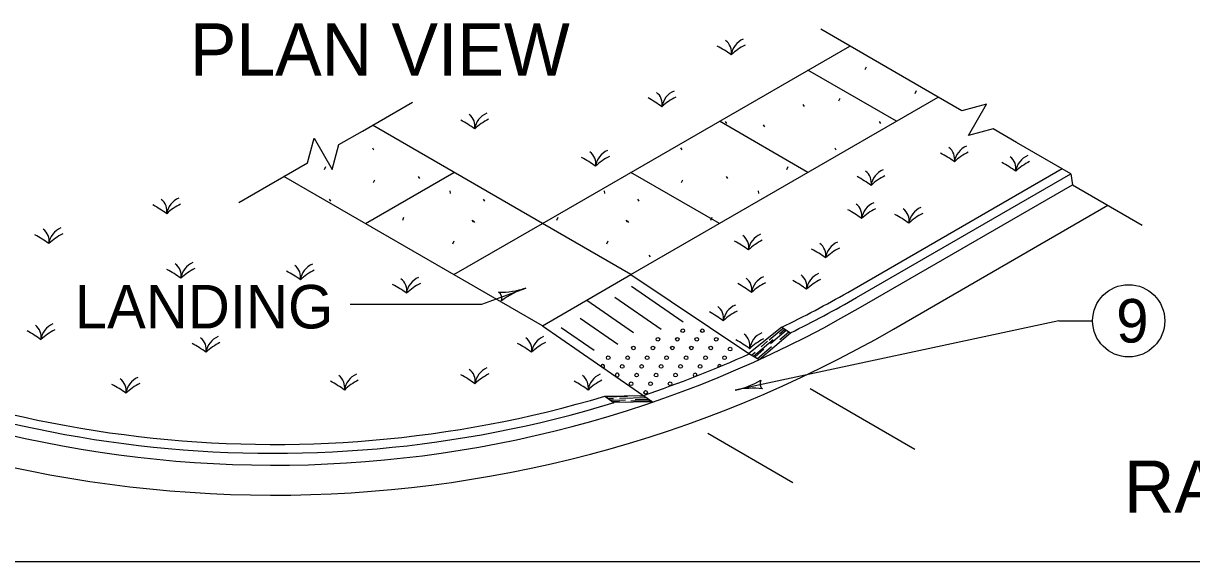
# Model space of a CAD drawing. Extents: x 998.7 to 1037.4, y 999.2 to 1023.2.
# Drawn here: x 1009.675 to 1014.512, y 1015.119 to 1017.347 of the extents above; entities that cross this region are included whole.
import ezdxf

# ---------------------------------------------------------------- set-up
doc = ezdxf.new("R2010")
doc.units = 0
for name, color, linetype in [('Level 1', 7, 'Continuous'), ('Level 15', 7, 'Continuous'), ('Level 2', 7, 'Continuous')]:
    doc.layers.add(name, color=color, linetype=linetype)

msp = doc.modelspace()

# ---------------------------------------------------------------- linework, layer by layer
at = {"layer": 'Level 1'}
for p, q in [((1013.4624, 1017.0416), (1012.9762, 1017.3223)), ((1011.824, 1016.5187), (1013.096, 1017.2531)), ((1013.2893, 1016.9417), (1012.9229, 1017.1532)), ((1013.1595, 1017.1553), (1013.1649, 1017.1673)), ((1012.1904, 1016.3072), (1013.4625, 1017.0417)), ((1013.0516, 1017.0259), (1013.0569, 1017.0379)), ((1013.3673, 1017.0566), (1013.3727, 1017.0686)), ((1011.0784, 1016.9011), (1011.2854, 1017.0207)), ((1012.9025, 1017.0104), (1012.9078, 1017.0024)), ((1012.923, 1016.7302), (1012.5566, 1016.9417)), ((1012.5801, 1016.9407), (1012.5854, 1016.9327)), ((1013.2181, 1016.9407), (1013.2234, 1016.9327)), ((1011.824, 1016.5187), (1011.1199, 1016.9251)), ((1012.7375, 1016.9263), (1012.7428, 1016.9183)), ((1014.0119, 1016.7244), (1013.7872, 1016.8541)), ((1011.1198, 1016.8317), (1011.1251, 1016.8237)), ((1012.3959, 1016.8317), (1012.4012, 1016.8237)), ((1013.0339, 1016.8317), (1013.0392, 1016.8237)), ((1010.9217, 1016.7422), (1010.927, 1016.7542)), ((1012.8358, 1016.7422), (1012.8412, 1016.7542)), ((1010.5669, 1016.6059), (1010.7536, 1016.7136)), ((1011.8242, 1016.0957), (1010.7536, 1016.7136)), ((1011.0914, 1016.5187), (1011.4577, 1016.7302)), ((1011.1241, 1016.6876), (1011.1294, 1016.6996)), ((1011.309, 1016.7134), (1011.3143, 1016.7055)), ((1012.5567, 1016.5187), (1012.1903, 1016.7302)), ((1012.4002, 1016.6876), (1012.4056, 1016.6996)), ((1012.5851, 1016.7134), (1012.5904, 1016.7055)), ((1013.0879, 1016.2333), (1013.9753, 1016.7456)), ((1013.1245, 1016.2121), (1014.0119, 1016.7244)), ((1014.0119, 1016.7244), (1014.018, 1016.6786)), ((1011.4408, 1016.6542), (1011.4422, 1016.6422)), ((1012.0789, 1016.6542), (1012.0802, 1016.6422)), ((1012.717, 1016.6542), (1012.7183, 1016.6422)), ((1013.1306, 1016.1663), (1014.018, 1016.6787)), ((1014.018, 1016.6787), (1014.3073, 1016.5117)), ((1010.941, 1016.6188), (1010.9464, 1016.6108)), ((1011.5791, 1016.6188), (1011.5845, 1016.6108)), ((1012.2172, 1016.6188), (1012.2225, 1016.6108)), ((1013.2772, 1016.0818), (1014.1645, 1016.5941)), ((1011.2453, 1016.5331), (1011.2506, 1016.5451)), ((1011.4577, 1016.3072), (1011.824, 1016.5187)), ((1011.5317, 1016.5331), (1011.5371, 1016.5251)), ((1011.5371, 1016.5301), (1011.5424, 1016.5221)), ((1012.1904, 1016.3072), (1011.824, 1016.5187)), ((1011.8834, 1016.5331), (1011.8887, 1016.5451)), ((1012.1698, 1016.5331), (1012.1752, 1016.5251)), ((1012.1752, 1016.5301), (1012.1805, 1016.5221)), ((1012.5214, 1016.5331), (1012.5268, 1016.5451)), ((1011.4531, 1016.4343), (1011.4585, 1016.4463)), ((1012.0912, 1016.4343), (1012.0966, 1016.4463)), ((1012.2645, 1016.3881), (1012.2698, 1016.3802)), ((1011.8241, 1016.0957), (1012.1904, 1016.3072)), ((1012.1904, 1016.3072), (1012.6785, 1015.9804)), ((1012.193, 1016.2588), (1012.4064, 1016.1116)), ((1012.0071, 1016.2015), (1012.2009, 1016.0678)), ((1012.1239, 1016.2137), (1012.3158, 1016.0812)), ((1011.98, 1016.1273), (1012.1366, 1016.0193)), ((1011.8241, 1016.0957), (1012.28, 1015.7812)), ((1011.9015, 1016.0887), (1012.0385, 1015.9942)), ((1012.8148, 1016.0893), (1012.6785, 1015.9804)), ((1012.763, 1016.0373), (1012.8199, 1016.086)), ((1012.7686, 1016.0218), (1012.8334, 1016.0774)), ((1012.8058, 1016.0625), (1012.8276, 1016.0811)), ((1012.8071, 1016.0391), (1012.844, 1016.0707)), ((1012.8148, 1016.0893), (1012.8509, 1016.0662)), ((1013.9616, 1016.116), (1014.1016, 1016.116)), ((1012.6974, 1015.9696), (1012.7786, 1016.0392)), ((1012.7216, 1015.9554), (1012.8509, 1016.0662)), ((1012.729, 1016.0082), (1012.756, 1016.0314)), ((1012.6785, 1015.9804), (1012.7212, 1015.9558)), ((1012.6894, 1015.9741), (1012.7041, 1015.9867)), ((1012.7034, 1015.966), (1012.7408, 1015.9981)), ((1012.7145, 1015.9597), (1012.7722, 1016.0091)), ((1013.366, 1015.5834), (1012.9321, 1015.8339)), ((1012.0825, 1015.804), (1012.2419, 1015.8074)), ((1012.0825, 1015.804), (1012.1209, 1015.7771)), ((1012.1755, 1015.8025), (1012.0877, 1015.8004)), ((1012.1175, 1015.7934), (1012.0983, 1015.7929)), ((1012.1672, 1015.7881), (1012.1074, 1015.7866)), ((1012.1424, 1015.7817), (1012.1154, 1015.781)), ((1012.28, 1015.7812), (1012.1207, 1015.7773)), ((1012.2573, 1015.7968), (1012.1423, 1015.794)), ((1012.2746, 1015.7849), (1012.1899, 1015.7828)), ((1012.2666, 1015.7905), (1012.2073, 1015.789)), ((1012.2466, 1015.8043), (1012.2274, 1015.8038)), ((1012.8611, 1015.4455), (1012.5081, 1015.6493)), ((1007, 1015.1194), (1021.8941, 1015.1194))]:
    msp.add_line(p, q, dxfattribs=at)
for points in [[(1013.7872, 1016.8542), (1013.6898, 1016.9104), (1013.5873, 1016.883), (1013.6623, 1017.0129), (1013.5599, 1016.9854), (1013.4625, 1017.0417)], [(1010.7536, 1016.7136), (1010.851, 1016.7699), (1010.8785, 1016.8723), (1010.9535, 1016.7424), (1010.9809, 1016.8449), (1011.0784, 1016.9011)], [(1012.066, 1015.9288), (1012.0775, 1015.9208)], [(1012.5502, 1015.9244), (1012.5514, 1015.9249), (1012.5543, 1015.9261), (1012.5572, 1015.9273), (1012.5601, 1015.9285), (1012.563, 1015.9297), (1012.5642, 1015.9303)], [(1012.4526, 1015.8847), (1012.455, 1015.8856), (1012.458, 1015.8868), (1012.4609, 1015.8879), (1012.4631, 1015.8888)]]:
    msp.add_lwpolyline(points, dxfattribs=at)
for centre, radius in [((1014.251, 1016.116), 0.1494), ((1012.4051, 1016.0751), 0.00761), ((1012.4858, 1016.0751), 0.00761), ((1012.3017, 1016.0393), 0.00761), ((1012.3824, 1016.0393), 0.00761), ((1012.463, 1016.0393), 0.00761), ((1012.5435, 1016.0393), 0.00761), ((1012.2004, 1016.0035), 0.00761), ((1012.2811, 1016.0035), 0.00761), ((1012.3617, 1016.0035), 0.00761), ((1012.4403, 1016.0035), 0.00761), ((1012.5207, 1016.0035), 0.00761), ((1012.6007, 1015.9989), 0.00761), ((1012.0963, 1015.9631), 0.00761), ((1012.1541, 1015.9273), 0.00761), ((1012.1769, 1015.9631), 0.00761), ((1012.2347, 1015.9273), 0.00761), ((1012.2575, 1015.9631), 0.00761), ((1012.3153, 1015.9273), 0.00761), ((1012.3381, 1015.9631), 0.00761), ((1012.396, 1015.9273), 0.00761), ((1012.4188, 1015.9631), 0.00761), ((1012.4767, 1015.9273), 0.00761), ((1012.4995, 1015.9631), 0.00761), ((1012.578, 1015.9631), 0.00761), ((1012.214, 1015.8915), 0.00761), ((1012.2946, 1015.8915), 0.00761), ((1012.3753, 1015.8915), 0.00761), ((1012.1912, 1015.8556), 0.00761), ((1012.2512, 1015.8199), 0.00761), ((1012.2718, 1015.8556), 0.00761), ((1012.3525, 1015.8556), 0.00761)]:
    msp.add_circle(centre, radius, dxfattribs=at)
for centre, radius, start, end in [((1012.6879, 1017.2051), 0.0835, 113.1649, 172.0268), ((1012.3135, 1016.8199), 0.4924, 53.6749, 61.6054), ((1012.5474, 1017.2284), 0.059, 348.4633, 53.8876), ((1012.7712, 1017.041), 0.2417, 116.6646, 133.3645), ((1012.0271, 1016.605), 0.4924, 53.6749, 61.6054), ((1012.261, 1017.0135), 0.059, 348.4633, 53.8876), ((1012.4015, 1016.9901), 0.0835, 113.1649, 172.0268), ((1012.4847, 1016.826), 0.2417, 116.6646, 133.3645), ((1011.2518, 1016.5133), 0.4924, 53.6749, 61.6054), ((1011.4857, 1016.9218), 0.059, 348.4633, 53.8876), ((1011.6262, 1016.8984), 0.0835, 113.1649, 172.0268), ((1011.7094, 1016.7343), 0.2417, 116.6646, 133.3645), ((1011.9857, 1016.7675), 0.059, 348.4633, 53.8876), ((1012.1262, 1016.7442), 0.0835, 113.1649, 172.0268), ((1012.2094, 1016.5801), 0.2417, 116.6646, 133.3645), ((1013.2378, 1016.3771), 0.4924, 53.6749, 61.6054), ((1013.4717, 1016.7856), 0.059, 348.4633, 53.8876), ((1013.6121, 1016.7623), 0.0835, 113.1649, 172.0268), ((1013.6954, 1016.5982), 0.2417, 116.6646, 133.3645), ((1013.866, 1016.7232), 0.0835, 113.1649, 172.0268), ((1011.7518, 1016.359), 0.4924, 53.6749, 61.6054), ((1013.4916, 1016.3381), 0.4924, 53.6749, 61.6054), ((1013.7255, 1016.7466), 0.059, 348.4633, 53.8876), ((1013.9493, 1016.5591), 0.2417, 116.6646, 133.3645), ((1012.8928, 1016.2794), 0.4924, 53.6749, 61.6054), ((1013.1267, 1016.6879), 0.059, 348.4633, 53.8876), ((1013.2671, 1016.6645), 0.0835, 113.1649, 172.0268), ((1013.3504, 1016.5004), 0.2417, 116.6646, 133.3645), ((1010.2107, 1016.5707), 0.059, 348.4633, 53.8876), ((1010.3512, 1016.5473), 0.0835, 113.1649, 172.0268), ((1013.2281, 1016.5278), 0.0835, 113.1649, 172.0268), ((1009.9768, 1016.1622), 0.4924, 53.6749, 61.6054), ((1010.4345, 1016.3832), 0.2417, 116.6646, 133.3645), ((1012.8538, 1016.1427), 0.4924, 53.6749, 61.6054), ((1013.0877, 1016.5512), 0.059, 348.4633, 53.8876), ((1013.3114, 1016.3637), 0.2417, 116.6646, 133.3645), ((1013.049, 1016.1231), 0.4924, 53.6749, 61.6054), ((1013.2829, 1016.5316), 0.059, 348.4633, 53.8876), ((1013.4234, 1016.5082), 0.0835, 113.1649, 172.0268), ((1013.5066, 1016.3441), 0.2417, 116.6646, 133.3645), ((1009.4887, 1016.0385), 0.4924, 53.6749, 61.6054), ((1009.7226, 1016.447), 0.059, 348.4633, 53.8876), ((1009.863, 1016.4236), 0.0835, 113.1649, 172.0268), ((1009.9463, 1016.2595), 0.2417, 116.6646, 133.3645), ((1012.619, 1016.4209), 0.059, 348.4633, 53.8876), ((1012.7595, 1016.3975), 0.0835, 113.1649, 172.0268), ((1012.3851, 1016.0124), 0.4924, 53.6749, 61.6054), ((1012.8427, 1016.2334), 0.2417, 116.6646, 133.3645), ((1012.7041, 1015.9799), 0.4924, 53.6749, 61.6054), ((1012.938, 1016.3884), 0.059, 348.4633, 53.8876), ((1013.0784, 1016.365), 0.0835, 113.1649, 172.0268), ((1013.1617, 1016.2009), 0.2417, 116.6646, 133.3645), ((1010.0354, 1015.8953), 0.4924, 53.6749, 61.6054), ((1010.2693, 1016.3038), 0.059, 348.4633, 53.8876), ((1010.4098, 1016.2804), 0.0835, 113.1649, 172.0268), ((1010.493, 1016.1163), 0.2417, 116.6646, 133.3645), ((1010.5301, 1015.8887), 0.4924, 53.6749, 61.6054), ((1010.764, 1016.2972), 0.059, 348.4633, 53.8876), ((1010.9045, 1016.2739), 0.0835, 113.1649, 172.0268), ((1010.9877, 1016.1098), 0.2417, 116.6646, 133.3645), ((1013.0003, 1016.2348), 0.0835, 113.1649, 172.0268), ((1010.9693, 1015.8337), 0.4924, 53.6749, 61.6054), ((1011.2032, 1016.2422), 0.059, 348.4633, 53.8876), ((1011.3437, 1016.2188), 0.0835, 113.1649, 172.0268), ((1011.427, 1016.0547), 0.2417, 116.6646, 133.3645), ((1012.3981, 1015.8366), 0.4924, 53.6749, 61.6054), ((1012.632, 1016.2451), 0.059, 348.4633, 53.8876), ((1012.7725, 1016.2217), 0.0835, 113.1649, 172.0268), ((1012.8558, 1016.0576), 0.2417, 116.6646, 133.3645), ((1012.6259, 1015.8497), 0.4924, 53.6749, 61.6054), ((1012.8598, 1016.2582), 0.059, 348.4633, 53.8876), ((1013.0835, 1016.0707), 0.2417, 116.6646, 133.3645), ((1010.7128, 1020.4033), 4.8355, 239.75, 286.9271), ((1010.7128, 1020.4034), 4.7989, 239.9998, 286.583), ((1010.7128, 1020.4034), 4.7989, 295.977, 299.6628), ((1010.7128, 1020.354), 4.8355, 239.6667, 299.9999), ((1012.5149, 1016.1279), 0.059, 348.4633, 53.8876), ((1012.6554, 1016.1045), 0.0835, 113.1649, 172.0268), ((1010.7128, 1020.4033), 4.8355, 296.2429, 299.9172), ((1012.281, 1015.7194), 0.4924, 53.6749, 61.6054), ((1012.7386, 1015.9404), 0.2417, 116.6646, 133.3645), ((1010.7128, 1020.5232), 5.1286, 239.6861, 300.0011), ((1009.4561, 1015.6412), 0.4924, 53.6749, 61.6054), ((1009.69, 1016.0497), 0.059, 348.4633, 53.8876), ((1009.8305, 1016.0264), 0.0835, 113.1649, 172.0268), ((1009.9137, 1015.8623), 0.2417, 116.6646, 133.3645), ((1010.1396, 1015.5892), 0.4924, 53.6749, 61.6054), ((1010.3735, 1015.9977), 0.059, 348.4633, 53.8876), ((1010.514, 1015.9743), 0.0835, 113.1649, 172.0268), ((1010.5972, 1015.8102), 0.2417, 116.6646, 133.3645), ((1011.4869, 1015.5892), 0.4924, 53.6749, 61.6054), ((1011.7208, 1015.9977), 0.059, 348.4633, 53.8876), ((1011.8613, 1015.9743), 0.0835, 113.1649, 172.0268), ((1011.9445, 1015.8102), 0.2417, 116.6646, 133.3645), ((1012.3902, 1015.6039), 0.4924, 53.6749, 61.6054), ((1012.6241, 1016.0124), 0.059, 348.4633, 53.8876), ((1012.7646, 1015.989), 0.0835, 113.1649, 172.0268), ((1012.8478, 1015.8249), 0.2417, 116.6646, 133.3645), ((1010.7128, 1020.354), 4.7968, 288.5896, 294.2174), ((1012.0735, 1015.9273), 0.00761, 302.1418, 168.6387), ((1012.5573, 1015.9273), 0.00761, 23.0411, 202.6562), ((1010.0415, 1015.8283), 0.059, 348.4633, 53.8876), ((1010.182, 1015.805), 0.0835, 113.1649, 172.0268), ((1010.9463, 1015.8414), 0.059, 348.4633, 53.8876), ((1011.0867, 1015.818), 0.0835, 113.1649, 172.0268), ((1011.2526, 1015.4589), 0.4924, 53.6749, 61.6054), ((1011.4865, 1015.8674), 0.059, 348.4633, 53.8876), ((1011.627, 1015.844), 0.0835, 113.1649, 172.0268), ((1011.7102, 1015.6799), 0.2417, 116.6646, 133.3645), ((1011.9551, 1015.8414), 0.059, 348.4633, 53.8876), ((1012.0956, 1015.818), 0.0835, 113.1649, 172.0268), ((1012.1334, 1015.8915), 0.00761, 242.9215, 227.859), ((1012.1334, 1015.8915), 0.00761, 227.859, 242.9215), ((1012.456, 1015.8915), 0.00761, 339.4648, 243.6429), ((1009.8076, 1015.4198), 0.4924, 53.6749, 61.6054), ((1010.2653, 1015.6409), 0.2417, 116.6646, 133.3645), ((1010.7124, 1015.4329), 0.4924, 53.6749, 61.6054), ((1011.17, 1015.6539), 0.2417, 116.6646, 133.3645), ((1011.7212, 1015.4329), 0.4924, 53.6749, 61.6054), ((1012.1788, 1015.6539), 0.2417, 116.6646, 133.3645)]:
    msp.add_arc(centre, radius, start, end, dxfattribs=at)
at = {"layer": 'Level 15'}
for p, q in [((1011.5733, 1016.1855), (1011.7553, 1016.2513)), ((1011.0273, 1016.1855), (1011.5733, 1016.1855))]:
    msp.add_line(p, q, dxfattribs=at)
at = {"layer": 'Level 2'}
msp.add_line((1013.9616, 1016.116), (1012.6217, 1015.829), dxfattribs=at)
for centre, radius, start, end in [((1011.6463, 1016.5858), 0.3518, 269.3891, 288.0358), ((1011.6281, 1016.2099), 0.0281, 336.8165, 58.9332), ((1011.8643, 1015.9167), 0.3518, 108.0419, 126.7107), ((1011.8643, 1015.9167), 0.3518, 108.0297, 108.0419), ((1012.548, 1016.1731), 0.3518, 282.0779, 282.0901), ((1012.548, 1016.1731), 0.3518, 282.0901, 300.7589), ((1012.6954, 1015.485), 0.3518, 83.4373, 102.084), ((1012.7525, 1015.857), 0.0281, 150.8647, 232.9814)]:
    msp.add_arc(centre, radius, start, end, dxfattribs=at)

# ---------------------------------------------------------------- texts
at = {"layer": 'Level 1'}
for s, height, p in [('PLAN VIEW', 0.216, (1010.3641, 1017.1308)), ('LANDING', 0.18, (1009.8877, 1016.0844)), ('9', 0.18, (1014.1993, 1016.026)), ('RAMP TYPE 1', 0.216, (1014.2315, 1015.3217))]:
    msp.add_text(s, height=height, dxfattribs=at).set_placement(p)

doc.saveas('drawing.dxf')
